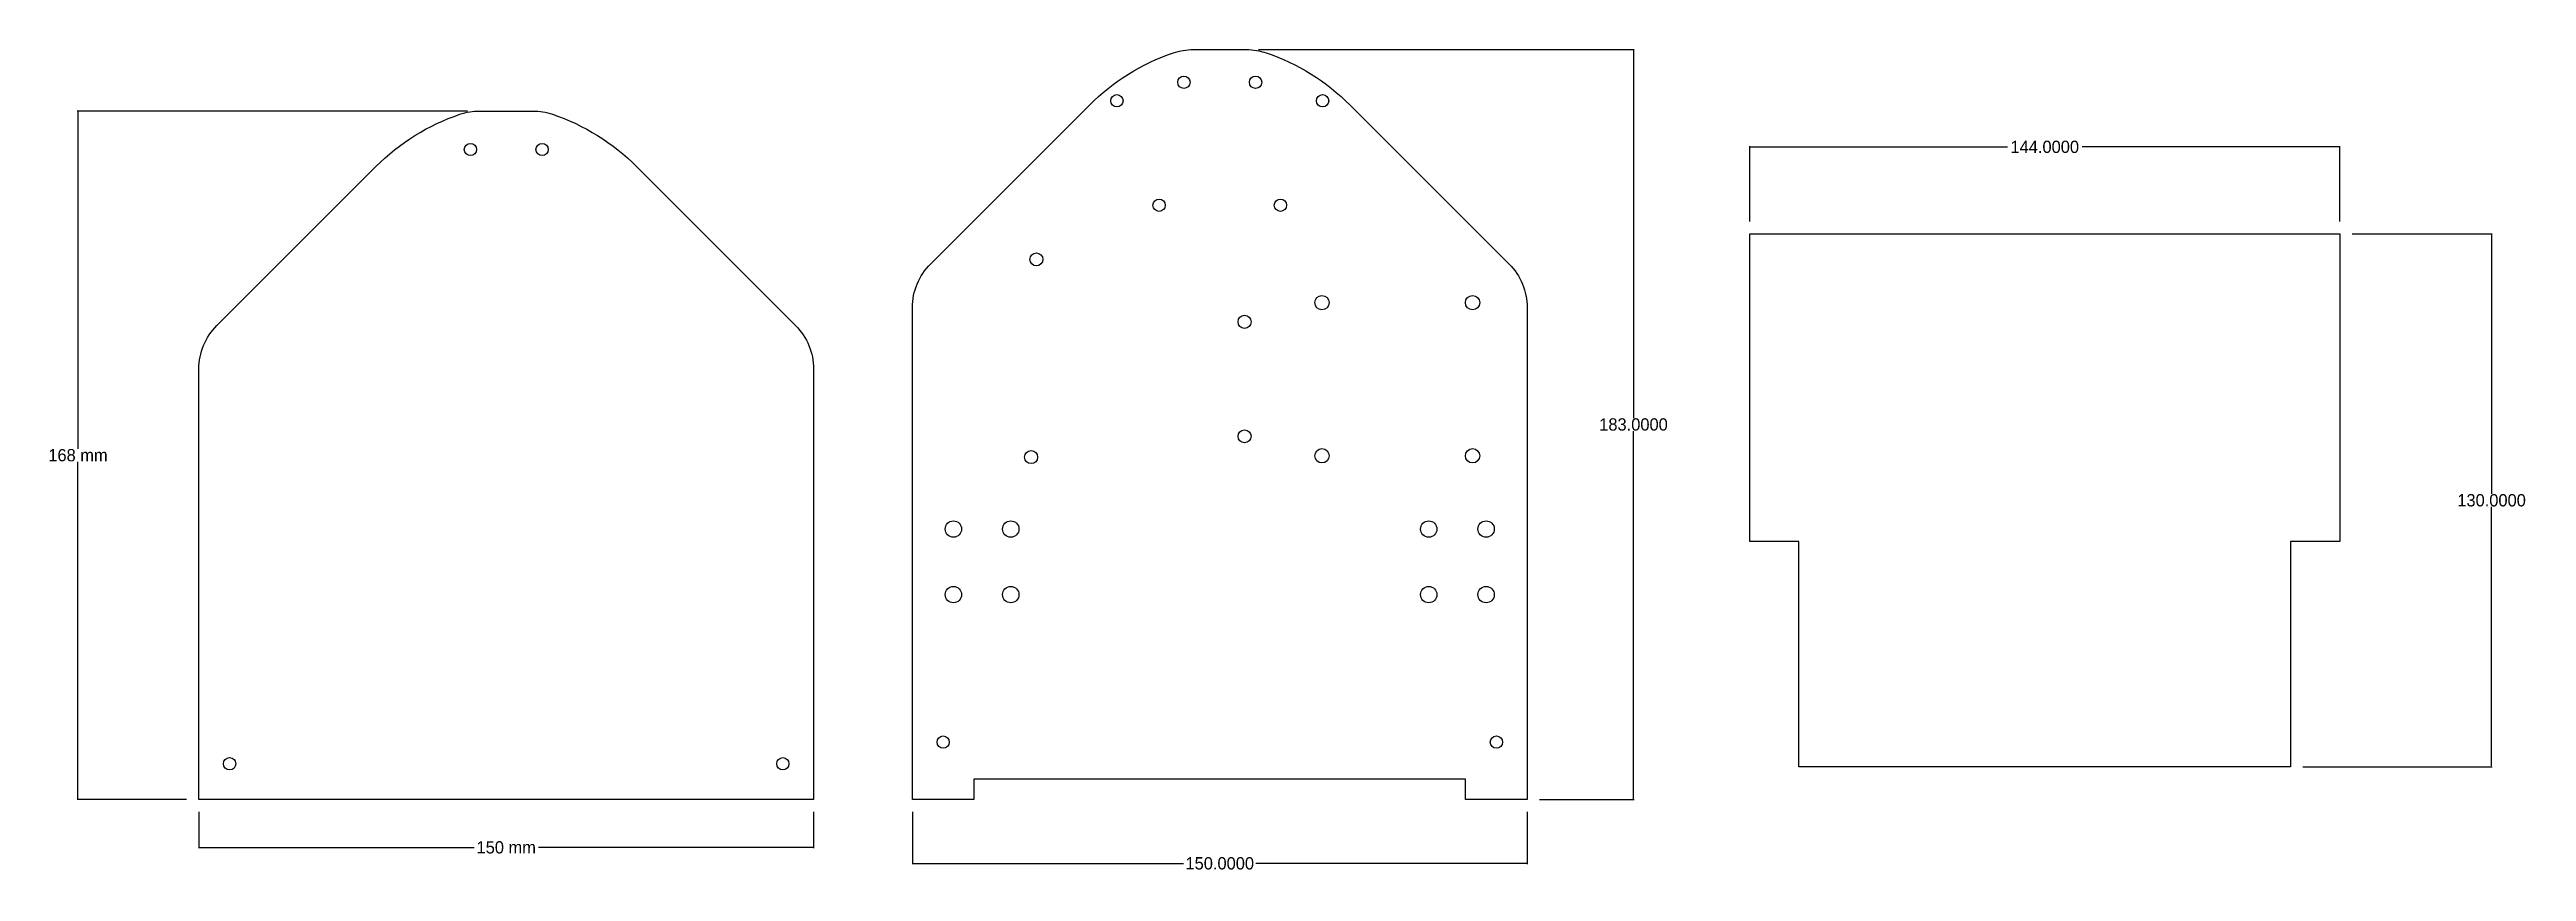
# Model space of a CAD drawing. Header units: millimetres. Extents: x 9 to 613, y 22 to 222.
import ezdxf

# ---------------------------------------------------------------- set-up
doc = ezdxf.new("R2010")
doc.units = ezdxf.units.MM
doc.header["$MEASUREMENT"] = 0
doc.dimstyles.new('Copy of Standard', dxfattribs={"dimtxt": 3, "dimasz": 0.18, "dimexe": 0.18, "dimexo": 3, "dimgap": 0.09, "dimtad": 0, "dimtih": 1, "dimtoh": 1, "dimdec": 4, "dimzin": 0, "dimdsep": 46, "dimtxsty": 'Standard', "dimcen": 0.09, "dimadec": 0, "dimazin": 0, "dimtfac": 1, "dimtdec": 4, "dimtofl": 0, "dimtmove": 0, "dimatfit": 3, "dimfxl": 1, "dimtolj": 1, "dimtzin": 0, "dimarcsym": 0})

# ---------------------------------------------------------------- blocks, each defined once
blk = doc.blocks.new('*D6')
at = {"color": 0, "linetype": 'Continuous', "lineweight": -2, "transparency": 16777216}
for p, q in [((45.02, 36.37), (45.02, 27.5)), ((195.02, 36.37), (195.02, 27.5)), ((45.2, 27.68), (112.18, 27.68)), ((194.84, 27.68), (127.86, 27.68))]:
    blk.add_line(p, q, dxfattribs=at)
at = {"color": 0, "linetype": 'Continuous', "transparency": 16777216}
for points in [[(45.2, 27.71), (45.2, 27.65), (45.02, 27.68)], [(194.84, 27.71), (194.84, 27.65), (195.02, 27.68)]]:
    blk.add_solid(points, dxfattribs=at)
at = {"layer": 'Defpoints', "color": 0, "linetype": 'Continuous', "transparency": 16777216}
for p in [(45.02, 39.37), (195.02, 39.37), (45.02, 27.68)]:
    blk.add_point(p, dxfattribs=at)
at = {"color": 0, "linetype": 'Continuous', "transparency": 16777216, "insert": (120.02, 27.68), "char_height": 3, "attachment_point": 5}
blk.add_mtext('\\A1;150 mm', dxfattribs=at)
blk = doc.blocks.new('*D7')
at = {"color": 0, "linetype": 'Continuous', "lineweight": -2, "transparency": 16777216}
for p, q in [((110.54, 207.37), (15.33, 207.37)), ((15.51, 207.19), (15.51, 124.96)), ((15.51, 39.55), (15.51, 121.78)), ((42.02, 39.37), (15.33, 39.37))]:
    blk.add_line(p, q, dxfattribs=at)
at = {"color": 0, "linetype": 'Continuous', "transparency": 16777216}
for points in [[(15.48, 207.19), (15.54, 207.19), (15.51, 207.37)], [(15.48, 39.55), (15.54, 39.55), (15.51, 39.37)]]:
    blk.add_solid(points, dxfattribs=at)
at = {"layer": 'Defpoints', "color": 0, "linetype": 'Continuous', "transparency": 16777216}
for p in [(15.51, 207.37), (113.54, 207.37), (45.02, 39.37)]:
    blk.add_point(p, dxfattribs=at)
at = {"color": 0, "linetype": 'Continuous', "transparency": 16777216, "insert": (15.51, 123.37), "char_height": 3, "attachment_point": 5}
blk.add_mtext('\\A1;168 mm', dxfattribs=at)
blk = doc.blocks.new('*D11')
at = {"color": 0, "linetype": 'Continuous', "lineweight": -2, "transparency": 16777216}
for p, q in [((423.48, 180.37), (423.48, 198.79)), ((423.66, 198.61), (486.39, 198.61)), ((567.3, 198.61), (504.57, 198.61)), ((567.48, 180.37), (567.48, 198.79))]:
    blk.add_line(p, q, dxfattribs=at)
at = {"color": 0, "linetype": 'Continuous', "transparency": 16777216}
for points in [[(423.66, 198.64), (423.66, 198.58), (423.48, 198.61)], [(567.3, 198.64), (567.3, 198.58), (567.48, 198.61)]]:
    blk.add_solid(points, dxfattribs=at)
at = {"layer": 'Defpoints', "color": 0, "linetype": 'Continuous', "transparency": 16777216}
for p in [(567.48, 198.61), (423.48, 177.37), (567.48, 177.37)]:
    blk.add_point(p, dxfattribs=at)
at = {"color": 0, "linetype": 'Continuous', "transparency": 16777216, "insert": (495.48, 198.61), "char_height": 3, "attachment_point": 5}
blk.add_mtext('\\A1;144.0000', dxfattribs=at)
blk = doc.blocks.new('*D12')
at = {"color": 0, "linetype": 'Continuous', "lineweight": -2, "transparency": 16777216}
for p, q in [((219.15, 36.37), (219.15, 23.6)), ((369.15, 36.37), (369.15, 23.6)), ((219.33, 23.78), (285.31, 23.78)), ((368.97, 23.78), (302.99, 23.78))]:
    blk.add_line(p, q, dxfattribs=at)
at = {"color": 0, "linetype": 'Continuous', "transparency": 16777216}
for points in [[(219.33, 23.81), (219.33, 23.75), (219.15, 23.78)], [(368.97, 23.81), (368.97, 23.75), (369.15, 23.78)]]:
    blk.add_solid(points, dxfattribs=at)
at = {"layer": 'Defpoints', "color": 0, "linetype": 'Continuous', "transparency": 16777216}
for p in [(219.15, 39.37), (369.15, 39.37), (369.15, 23.78)]:
    blk.add_point(p, dxfattribs=at)
at = {"color": 0, "linetype": 'Continuous', "transparency": 16777216, "insert": (294.15, 23.78), "char_height": 3, "attachment_point": 5}
blk.add_mtext('\\A1;150.0000', dxfattribs=at)
blk = doc.blocks.new('*D13')
at = {"color": 0, "linetype": 'Continuous', "lineweight": -2, "transparency": 16777216}
for p, q in [((303.63, 222.37), (395.3, 222.37)), ((395.12, 222.19), (395.12, 132.46)), ((395.12, 39.55), (395.12, 129.28)), ((372.15, 39.37), (395.3, 39.37))]:
    blk.add_line(p, q, dxfattribs=at)
at = {"color": 0, "linetype": 'Continuous', "transparency": 16777216}
for points in [[(395.09, 222.19), (395.15, 222.19), (395.12, 222.37)], [(395.09, 39.55), (395.15, 39.55), (395.12, 39.37)]]:
    blk.add_solid(points, dxfattribs=at)
at = {"layer": 'Defpoints', "color": 0, "linetype": 'Continuous', "transparency": 16777216}
for p in [(300.63, 222.37), (369.15, 39.37), (395.12, 39.37)]:
    blk.add_point(p, dxfattribs=at)
at = {"color": 0, "linetype": 'Continuous', "transparency": 16777216, "insert": (395.12, 130.87), "char_height": 3, "attachment_point": 5}
blk.add_mtext('\\A1;183.0000', dxfattribs=at)
blk = doc.blocks.new('*D14')
at = {"color": 0, "linetype": 'Continuous', "lineweight": -2, "transparency": 16777216}
for p, q in [((570.48, 177.37), (604.7, 177.37)), ((604.52, 177.19), (604.52, 113.96)), ((604.52, 47.55), (604.52, 110.78)), ((558.48, 47.37), (604.7, 47.37))]:
    blk.add_line(p, q, dxfattribs=at)
at = {"color": 0, "linetype": 'Continuous', "transparency": 16777216}
for points in [[(604.49, 177.19), (604.55, 177.19), (604.52, 177.37)], [(604.49, 47.55), (604.55, 47.55), (604.52, 47.37)]]:
    blk.add_solid(points, dxfattribs=at)
at = {"layer": 'Defpoints', "color": 0, "linetype": 'Continuous', "transparency": 16777216}
for p in [(567.48, 177.37), (555.48, 47.37), (604.52, 47.37)]:
    blk.add_point(p, dxfattribs=at)
at = {"color": 0, "linetype": 'Continuous', "transparency": 16777216, "insert": (604.52, 112.37), "char_height": 3, "attachment_point": 5}
blk.add_mtext('\\A1;130.0000', dxfattribs=at)

msp = doc.modelspace()

# ---------------------------------------------------------------- linework, layer by layer
for points in [[(234.15184, 44.36856), (234.15184, 39.36856), (219.15184, 39.36856), (219.15184, 159.41236, -0.198912367), (223.54523, 170.01896), (262.34384, 208.81756, -0.11495416), (282.845, 221.57086, -0.082081351), (287.67145, 222.36856), (300.63222, 222.36856, -0.082081351), (305.45867, 221.57086, -0.11495416), (325.95984, 208.81756), (364.75844, 170.01896, -0.198912367), (369.15184, 159.41236), (369.15184, 39.36856), (354.15184, 39.36856), (354.15184, 44.36856)], [(131.33048, 206.57086, -0.11495416), (151.83165, 193.81756), (190.63025, 155.01896, -0.198912367), (195.02365, 144.41236), (195.02365, 39.36856), (45.02365, 39.36856), (45.02365, 144.41236, -0.198912367), (49.41704, 155.01896), (88.21565, 193.81756, -0.11495416), (108.71681, 206.57086, -0.082081351), (113.54326, 207.36856), (126.50403, 207.36856, -0.082081351)]]:
    msp.add_lwpolyline(points, format="xyb", close=True)
msp.add_lwpolyline([(423.47794, 102.36505), (423.47794, 177.36505), (567.47794, 177.36505), (567.47794, 102.36505), (555.47794, 102.36505), (555.47794, 47.36505), (435.47794, 47.36505), (435.47794, 102.36505)], close=True)
for centre, radius in [((285.40184, 214.36856), 1.5), ((302.90184, 214.36856), 1.5), ((269.04955, 209.86627), 1.5), ((319.25413, 209.86627), 1.5), ((111.27365, 197.97714), 1.5), ((128.77365, 197.97714), 1.5), ((279.35184, 184.36856), 1.5), ((308.95184, 184.36856), 1.5), ((249.39184, 171.16856), 1.5875), ((300.19184, 155.92856), 1.5875), ((319.09575, 160.61175), 1.75), ((355.83755, 160.61175), 1.75), ((300.19184, 127.98856), 1.5875), ((248.12184, 122.90856), 1.5875), ((319.09575, 123.23225), 1.75), ((355.83755, 123.23225), 1.75), ((229.15184, 105.36856), 2), ((243.15184, 105.36856), 2), ((345.15184, 105.36856), 2), ((359.15184, 105.36856), 2), ((229.15184, 89.36856), 2), ((243.15184, 89.36856), 2), ((345.15184, 89.36856), 2), ((359.15184, 89.36856), 2), ((226.65184, 53.36856), 1.5), ((361.65184, 53.36856), 1.5), ((52.52365, 48.10327), 1.5), ((187.52365, 48.10327), 1.5)]:
    msp.add_circle(centre, radius)

# ---------------------------------------------------------------- dimensions: what is measured, and where the dimension line sits
at = {"linetype": 'Continuous'}
for base, p1, p2, picture, middle in [((395.12396, 39.36856), (300.63222, 222.36856), (369.15184, 39.36856), '*D13', (395.12396, 130.86856)), ((604.5152, 47.36505), (567.47794, 177.36505), (555.47794, 47.36505), '*D14', (604.5152, 112.36505))]:
    dim = msp.add_linear_dim(base=base, p1=p1, p2=p2, angle=90, dimstyle='Copy of Standard', dxfattribs=at)
    dim.commit()
    dim.dimension.update_dxf_attribs({"geometry": picture, "text_midpoint": middle})
dim = msp.add_linear_dim(base=(15.50804, 207.36856), p1=(45.02365, 39.36856), p2=(113.54326, 207.36856), angle=90, text='168 mm', dimstyle='Copy of Standard', dxfattribs=at)
dim.commit()
dim.dimension.update_dxf_attribs({"geometry": '*D7', "text_midpoint": (15.50804, 123.36856)})
for base, p1, p2, picture, middle in [((567.47794, 198.61451), (423.47794, 177.36505), (567.47794, 177.36505), '*D11', (495.47794, 198.61451)), ((369.15184, 23.78292), (219.15184, 39.36856), (369.15184, 39.36856), '*D12', (294.15184, 23.78292))]:
    dim = msp.add_linear_dim(base=base, p1=p1, p2=p2, dimstyle='Copy of Standard', dxfattribs=at)
    dim.commit()
    dim.dimension.update_dxf_attribs({"geometry": picture, "text_midpoint": middle})
dim = msp.add_linear_dim(base=(45.02365, 27.68427), p1=(195.02365, 39.36856), p2=(45.02365, 39.36856), text='150 mm', dimstyle='Copy of Standard', dxfattribs=at)
dim.commit()
dim.dimension.update_dxf_attribs({"geometry": '*D6', "text_midpoint": (120.02365, 27.68427)})

doc.saveas('drawing.dxf')
